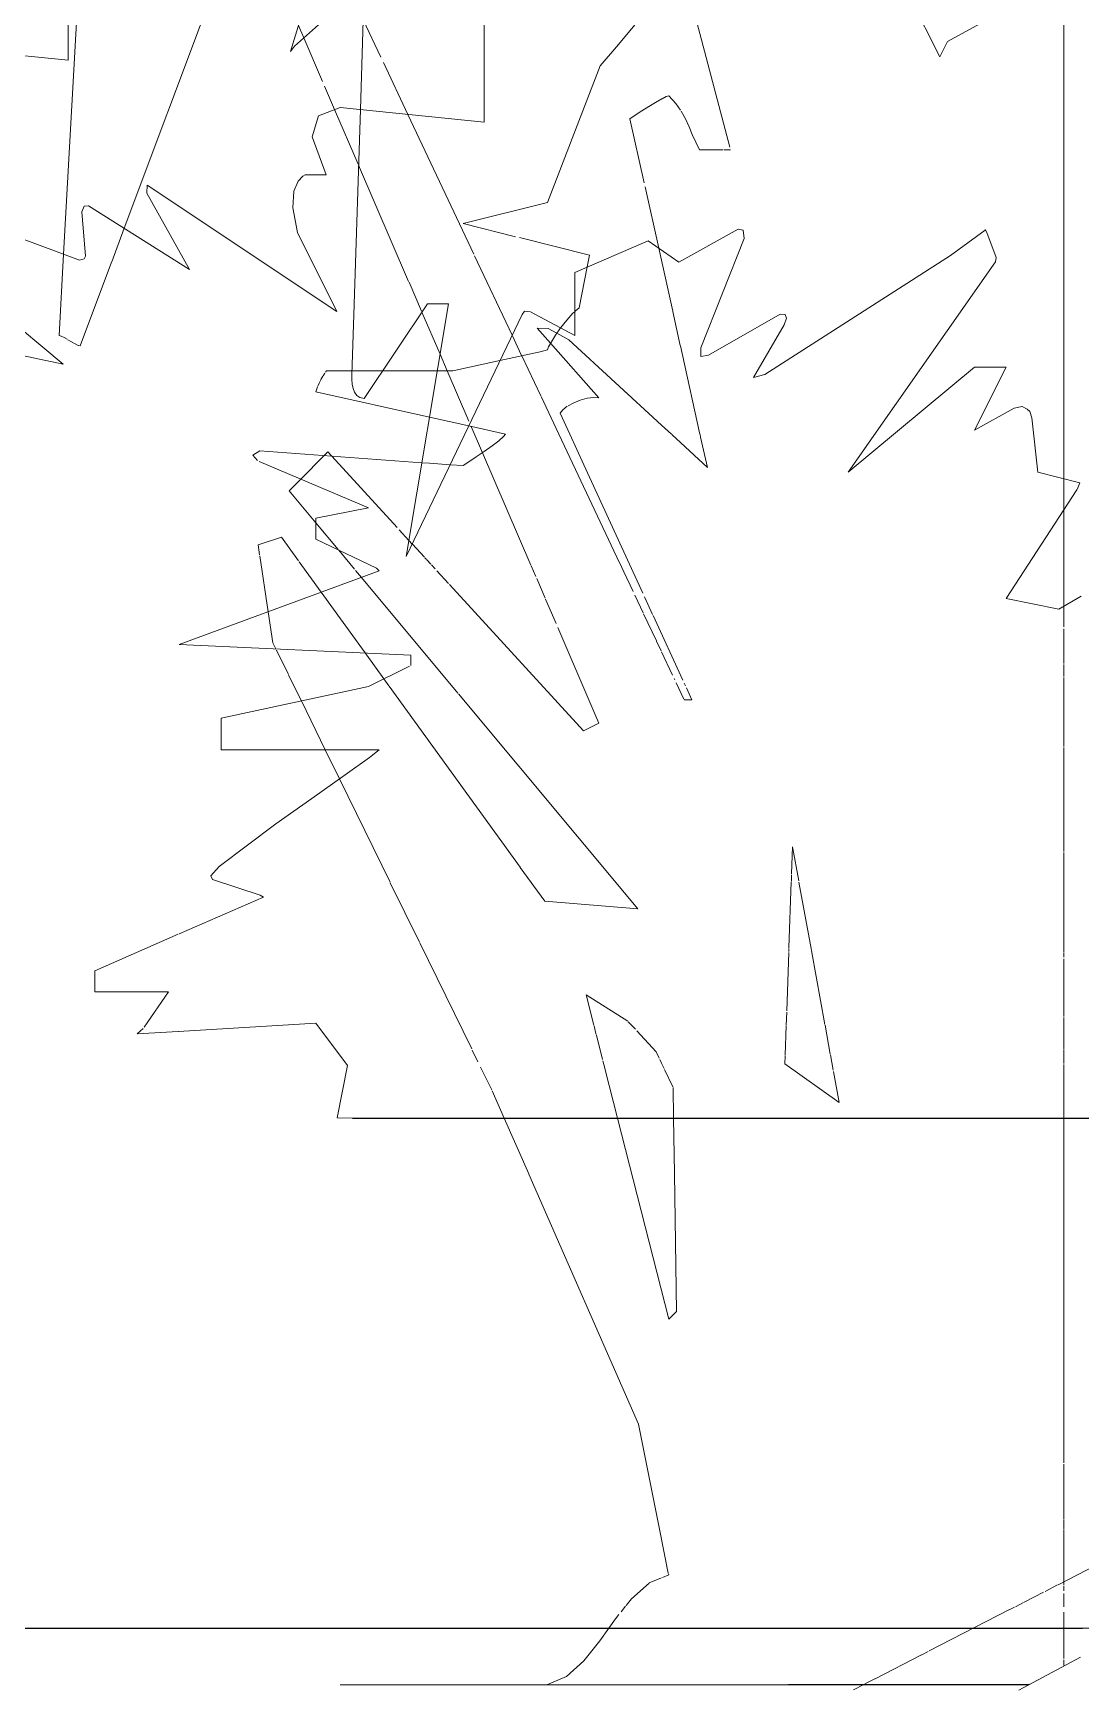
# Model space of a CAD drawing. Header units: inches. Extents: x -8991 to -6983, y -226 to 479.
# Drawn here: x -8465.69 to -8445.63, y -56.15 to -24.43 of the extents above; entities that cross this region are included whole.
import ezdxf

# ---------------------------------------------------------------- set-up
doc = ezdxf.new("R2010")
doc.units = ezdxf.units.IN
doc.header["$MEASUREMENT"] = 0
for name, color, linetype, lineweight in [('A-DETL-GENF', 92, 'Continuous', 9), ('C-TOPO', 7, 'Continuous', 9), ('S-FNDN', 32, 'Continuous', 18)]:
    doc.layers.add(name, color=color, linetype=linetype, lineweight=lineweight)

# ---------------------------------------------------------------- blocks, each defined once
blk = doc.blocks.new('fountain grass 26747 - fountain grass 26747-1770214-Section 36')
at = {"layer": 'A-DETL-GENF'}
for p, q in [((-8454.13, -24.225), (-8454.52, -24.693)), ((-8454.52, -24.693), (-8454.834, -25.054)), ((-8454.834, -25.054), (-8455.841, -27.674)), ((-8455.841, -27.674), (-8457.453, -28.077)), ((-8457.453, -28.077), (-8456.451, -28.327)), ((-8456.378, -28.345), (-8455.035, -28.681)), ((-8455.035, -28.681), (-8455.08, -28.907)), ((-8455.08, -28.907), (-8455.237, -29.689)), ((-8455.353, -29.793), (-8455.472, -29.924)), ((-8455.32, -29.763), (-8455.353, -29.793)), ((-8455.237, -29.689), (-8455.312, -29.756)), ((-8455.589, -30.074), (-8455.686, -30.212)), ((-8455.472, -29.924), (-8455.585, -30.069)), ((-8455.821, -30.439), (-8455.841, -30.494)), ((-8455.767, -30.34), (-8455.821, -30.439)), ((-8455.686, -30.212), (-8455.767, -30.34)), ((-8456.751, -30.701), (-8457.654, -30.897)), ((-8455.984, -30.535), (-8456.751, -30.701)), ((-8455.841, -30.494), (-8455.984, -30.535)), ((-8460.179, -31.065), (-8460.213, -31.131)), ((-8460.14, -30.996), (-8460.178, -31.063)), ((-8460.103, -30.938), (-8460.139, -30.994)), ((-8460.072, -30.897), (-8460.091, -30.921)), ((-8459.601, -30.897), (-8460.072, -30.897)), ((-8458.997, -30.897), (-8459.585, -30.897)), ((-8457.952, -30.897), (-8458.997, -30.897)), ((-8457.654, -30.897), (-8457.952, -30.897)), ((-8460.266, -31.26), (-8460.274, -31.3)), ((-8460.274, -31.3), (-8458.1, -31.784)), ((-8460.245, -31.202), (-8460.266, -31.26)), ((-8460.214, -31.135), (-8460.238, -31.188)), ((-8458.1, -31.784), (-8457.349, -31.951)), ((-8457.349, -31.951), (-8456.647, -32.106)), ((-8456.901, -32.332), (-8457.051, -32.439)), ((-8456.771, -32.233), (-8456.901, -32.332)), ((-8456.681, -32.155), (-8456.771, -32.233)), ((-8456.647, -32.106), (-8456.681, -32.155)), ((-8461.346, -32.428), (-8461.483, -32.509)), ((-8461.483, -32.509), (-8461.392, -32.612)), ((-8461.363, -32.631), (-8459.266, -33.517)), ((-8458.245, -32.655), (-8461.346, -32.428)), ((-8458.101, -32.665), (-8458.245, -32.655)), ((-8457.704, -32.693), (-8458.101, -32.665)), ((-8457.345, -32.639), (-8457.453, -32.711)), ((-8457.205, -32.545), (-8457.345, -32.639)), ((-8457.051, -32.439), (-8457.205, -32.545)), ((-8457.453, -32.711), (-8457.704, -32.693)), ((-8459.266, -33.517), (-8460.274, -33.718)), ((-8460.274, -33.718), (-8460.274, -34.121)), ((-8460.274, -34.121), (-8459.114, -34.674)), ((-8459.065, -34.726), (-8462.893, -36.136)), ((-8459.114, -34.674), (-8459.065, -34.726)), ((-8462.893, -36.136), (-8458.46, -36.338)), ((-8458.46, -36.338), (-8458.46, -36.539)), ((-8458.482, -36.55), (-8459.266, -36.942)), ((-8459.266, -36.942), (-8462.087, -37.547)), ((-8462.087, -37.547), (-8462.087, -38.151)), ((-8462.087, -38.151), (-8459.065, -38.151)), ((-8459.247, -38.299), (-8459.715, -38.633)), ((-8459.065, -38.151), (-8459.247, -38.299)), ((-8459.715, -38.633), (-8460.353, -39.082)), ((-8460.353, -39.082), (-8461.045, -39.573)), ((-8461.045, -39.573), (-8462.129, -40.389)), ((-8462.129, -40.389), (-8462.289, -40.569)), ((-8462.289, -40.569), (-8462.254, -40.635)), ((-8462.254, -40.635), (-8461.341, -40.936)), ((-8461.281, -40.972), (-8462.891, -41.677)), ((-8461.341, -40.936), (-8461.281, -40.972)), ((-8462.913, -41.686), (-8464.505, -42.383)), ((-8464.505, -42.383), (-8464.505, -42.786)), ((-8464.505, -42.786), (-8463.095, -42.786)), ((-8463.095, -42.786), (-8463.566, -43.467)), ((-8462.906, -43.545), (-8460.274, -43.39)), ((-8460.274, -43.39), (-8459.669, -44.196)), ((-8463.58, -43.487), (-8463.699, -43.591)), ((-8463.699, -43.591), (-8462.913, -43.545)), ((-8459.669, -44.196), (-8459.871, -45.203)), ((-8459.871, -45.203), (-8433.643, -45.206)), ((-8458.895, -45.211), (-8459.573, -45.211)), ((-8459.573, -45.211), (-8446.944, -45.211)), ((-8458.545, -45.211), (-8458.895, -45.211)), ((-8455.619, -45.211), (-8458.545, -45.211)), ((-8452.073, -45.211), (-8455.619, -45.211)), ((-8451.029, -45.211), (-8452.073, -45.211)), ((-8450.274, -45.211), (-8451.029, -45.211)), ((-8445.009, -45.211), (-8450.261, -45.211)), ((-8446.944, -45.211), (-8438.309, -45.211))]:
    blk.add_line(p, q, dxfattribs=at)
blk = doc.blocks.new('fountain grass 26747 - fountain grass 26747-V10-Section 36')
at = {"layer": 'A-DETL-GENF'}
for p, q in [((-8460.76, -24.778), (-8457.537, -14.301)), ((-8459.35, -15.913), (-8463.945, -28.166)), ((-8465.107, -28.66), (-8464.589, -19.338)), ((-8459.455, -23.58), (-8460.687, -24.681)), ((-8459.424, -25.893), (-8459.35, -23.569)), ((-8460.687, -24.681), (-8460.76, -24.778)), ((-8459.543, -29.62), (-8459.424, -25.893)), ((-8463.945, -28.166), (-8464.185, -28.807)), ((-8452.19, -28.183), (-8453.328, -28.818)), ((-8452.096, -28.204), (-8452.19, -28.183)), ((-8452.078, -28.359), (-8452.096, -28.204)), ((-8447.462, -28.204), (-8448.123, -28.684)), ((-8447.459, -28.19), (-8447.462, -28.204)), ((-8447.427, -28.244), (-8447.459, -28.19)), ((-8453.91, -28.405), (-8455.32, -29.01)), ((-8453.328, -28.818), (-8453.91, -28.405)), ((-8452.904, -30.458), (-8452.078, -28.359)), ((-8447.252, -28.726), (-8447.427, -28.244)), ((-8465.193, -30.219), (-8465.107, -28.66)), ((-8464.188, -28.814), (-8464.79, -30.42)), ((-8448.123, -28.684), (-8451.678, -30.963)), ((-8450.081, -32.838), (-8447.26, -28.808)), ((-8447.26, -28.808), (-8447.252, -28.726)), ((-8455.32, -29.01), (-8455.32, -30.219)), ((-8459.586, -30.975), (-8459.543, -29.625)), ((-8458.141, -29.614), (-8459.35, -31.428)), ((-8458.544, -34.45), (-8457.738, -29.614)), ((-8456.328, -29.816), (-8458.544, -34.45)), ((-8457.738, -29.614), (-8458.141, -29.614)), ((-8456.282, -29.753), (-8456.328, -29.816)), ((-8456.163, -29.764), (-8456.282, -29.753)), ((-8455.32, -30.219), (-8456.163, -29.764)), ((-8451.385, -29.81), (-8452.758, -30.598)), ((-8451.29, -29.816), (-8451.385, -29.81)), ((-8451.265, -29.885), (-8451.29, -29.816)), ((-8451.895, -31.025), (-8451.308, -30.018)), ((-8451.308, -30.018), (-8451.265, -29.885)), ((-8465.152, -30.23), (-8465.193, -30.219)), ((-8465.094, -30.259), (-8465.152, -30.23)), ((-8465.04, -30.289), (-8465.094, -30.259)), ((-8464.953, -30.341), (-8465.023, -30.3)), ((-8464.886, -30.38), (-8464.953, -30.341)), ((-8464.829, -30.409), (-8464.886, -30.38)), ((-8464.79, -30.42), (-8464.829, -30.409)), ((-8452.902, -30.622), (-8452.904, -30.458)), ((-8452.758, -30.598), (-8452.902, -30.622)), ((-8459.585, -31.062), (-8459.586, -30.975)), ((-8459.578, -31.149), (-8459.585, -31.062)), ((-8451.678, -30.963), (-8451.895, -31.025)), ((-8447.663, -30.823), (-8450.081, -32.838)), ((-8447.663, -32.032), (-8447.059, -30.823)), ((-8447.059, -30.823), (-8447.663, -30.823)), ((-8459.563, -31.232), (-8459.578, -31.149)), ((-8459.537, -31.306), (-8459.563, -31.232)), ((-8459.494, -31.366), (-8459.537, -31.306)), ((-8459.433, -31.408), (-8459.494, -31.366)), ((-8459.35, -31.428), (-8459.433, -31.408)), ((-8446.903, -31.608), (-8447.663, -32.032)), ((-8446.751, -31.579), (-8446.903, -31.608)), ((-8446.656, -31.629), (-8446.751, -31.579)), ((-8446.603, -31.673), (-8446.656, -31.629)), ((-8446.564, -31.796), (-8446.603, -31.673)), ((-8446.454, -32.838), (-8446.564, -31.796)), ((-8445.648, -33.039), (-8446.454, -32.838)), ((-8447.059, -35.256), (-8445.702, -33.172)), ((-8445.701, -33.17), (-8445.648, -33.039)), ((-8445.623, -35.208), (-8446.051, -35.457)), ((-8446.051, -35.457), (-8447.059, -35.256))]:
    blk.add_line(p, q, dxfattribs=at)
blk = doc.blocks.new('fountain grass 26747 - fountain grass 26747-V11-Section 36')
at = {"layer": 'A-DETL-GENF'}
for p, q in [((-8457.056, -22.305), (-8457.056, -26.133)), ((-8460.224, -26.013), (-8460.344, -26.417)), ((-8459.81, -25.853), (-8460.224, -26.013)), ((-8457.056, -26.133), (-8459.81, -25.853)), ((-8460.344, -26.417), (-8460.079, -27.141)), ((-8460.613, -27.262), (-8460.696, -27.456)), ((-8460.524, -27.167), (-8460.613, -27.262)), ((-8460.482, -27.141), (-8460.524, -27.167)), ((-8460.079, -27.141), (-8460.482, -27.141)), ((-8463.504, -27.342), (-8463.515, -27.495)), ((-8463.515, -27.495), (-8462.698, -28.954)), ((-8459.877, -29.76), (-8463.504, -27.342)), ((-8460.696, -27.456), (-8460.718, -27.775)), ((-8464.713, -27.745), (-8464.756, -27.853)), ((-8464.756, -27.853), (-8464.684, -28.697)), ((-8464.628, -27.735), (-8464.713, -27.745)), ((-8462.698, -28.954), (-8464.628, -27.735)), ((-8460.718, -27.775), (-8460.625, -28.247)), ((-8464.799, -28.774), (-8466.614, -28.104)), ((-8460.625, -28.247), (-8459.877, -29.76)), ((-8464.713, -28.753), (-8464.799, -28.774)), ((-8464.684, -28.697), (-8464.713, -28.753)), ((-8465.116, -30.768), (-8469.706, -29.798)), ((-8466.325, -29.76), (-8465.116, -30.768))]:
    blk.add_line(p, q, dxfattribs=at)
blk = doc.blocks.new('fountain grass 26747 - fountain grass 26747-V13-Section 36')
at = {"layer": 'A-DETL-GENF'}
for p, q in [((-8465.021, -21.119), (-8465.021, -24.947)), ((-8465.021, -24.947), (-8467.775, -24.667)), ((-8475.526, -54.97), (-8444.585, -54.973)), ((-8470.632, -54.977), (-8461.269, -54.977)), ((-8461.481, -54.977), (-8468.697, -54.977)), ((-8458.426, -54.977), (-8461.481, -54.977)), ((-8461.269, -54.977), (-8456.174, -54.977)), ((-8456.174, -54.977), (-8454.629, -54.977)), ((-8454.629, -54.977), (-8450.166, -54.977)), ((-8450.166, -54.977), (-8447.337, -54.977)), ((-8447.337, -54.977), (-8445.596, -54.977))]:
    blk.add_line(p, q, dxfattribs=at)
blk = doc.blocks.new('lupin 26755 - lupin 26755-V14-Section 36')
at = {"layer": 'A-DETL-GENF'}
for p, q in [((-8453.264, -23.144), (-8452.349, -26.611)), ((-8448.33, -24.886), (-8449.155, -23.245)), ((-8446.802, -23.834), (-8448.182, -24.589)), ((-8460.609, -24.286), (-8460.508, -24.521)), ((-8459.032, -24.889), (-8459.369, -24.175)), ((-8445.957, -26.514), (-8445.957, -24.133)), ((-8445.957, -24.133), (-8445.957, -29.787)), ((-8445.957, -25.627), (-8445.957, -24.133)), ((-8445.957, -24.133), (-8445.957, -27.852)), ((-8445.957, -25.38), (-8445.957, -24.133)), ((-8445.957, -24.738), (-8445.957, -24.133)), ((-8445.957, -24.133), (-8445.957, -25.478)), ((-8445.957, -30.501), (-8445.957, -24.133)), ((-8445.957, -24.886), (-8445.957, -24.133)), ((-8445.957, -24.133), (-8445.957, -24.589)), ((-8445.957, -24.133), (-8445.957, -32.962)), ((-8445.957, -32.962), (-8445.957, -24.133)), ((-8445.957, -24.133), (-8445.957, -26.666)), ((-8445.957, -24.293), (-8445.957, -24.738)), ((-8460.508, -24.521), (-8460.148, -25.355)), ((-8448.182, -24.589), (-8448.33, -24.886)), ((-8445.957, -24.589), (-8445.957, -24.886)), ((-8458.515, -25.985), (-8458.983, -24.992)), ((-8445.957, -25.183), (-8445.957, -25.181)), ((-8445.957, -25.181), (-8445.957, -25.212)), ((-8445.957, -30.501), (-8445.957, -25.183)), ((-8445.957, -25.215), (-8445.957, -25.275)), ((-8445.957, -25.275), (-8445.957, -25.354)), ((-8445.957, -25.354), (-8445.957, -25.444)), ((-8445.957, -26.731), (-8445.957, -25.38)), ((-8460.109, -25.447), (-8459.916, -25.894)), ((-8453.654, -25.69), (-8453.771, -25.756)), ((-8453.567, -25.644), (-8453.646, -25.686)), ((-8453.52, -25.627), (-8453.567, -25.644)), ((-8453.383, -25.776), (-8453.52, -25.627)), ((-8445.957, -25.444), (-8445.957, -25.538)), ((-8445.957, -25.478), (-8445.957, -30.501)), ((-8445.957, -25.538), (-8445.957, -25.627)), ((-8445.957, -25.627), (-8445.957, -25.644)), ((-8445.957, -25.776), (-8445.957, -25.627)), ((-8445.957, -25.662), (-8445.957, -25.69)), ((-8445.957, -25.69), (-8445.957, -25.756)), ((-8459.916, -25.894), (-8459.467, -26.937)), ((-8457.251, -28.662), (-8458.515, -25.985)), ((-8454.161, -26.001), (-8454.262, -26.072)), ((-8454.037, -25.919), (-8454.161, -26.001)), ((-8453.903, -25.835), (-8454.037, -25.919)), ((-8453.771, -25.756), (-8453.903, -25.835)), ((-8453.293, -25.904), (-8453.383, -25.776)), ((-8453.196, -26.073), (-8453.278, -25.925)), ((-8445.957, -25.756), (-8445.957, -25.835)), ((-8445.957, -25.925), (-8445.957, -25.776)), ((-8445.957, -25.835), (-8445.957, -25.919)), ((-8445.957, -25.919), (-8445.957, -26.001)), ((-8445.957, -26.073), (-8445.957, -25.925)), ((-8445.957, -26.006), (-8445.957, -26.072)), ((-8454.262, -26.072), (-8453.99, -27.297)), ((-8453.129, -26.221), (-8453.196, -26.073)), ((-8453.068, -26.369), (-8453.129, -26.221)), ((-8445.957, -26.072), (-8445.957, -32.746)), ((-8445.957, -26.221), (-8445.957, -26.073)), ((-8445.957, -26.369), (-8445.957, -26.221)), ((-8453.003, -26.517), (-8453.068, -26.369)), ((-8452.927, -26.666), (-8453.003, -26.517)), ((-8445.957, -26.517), (-8445.957, -26.369)), ((-8445.957, -30.501), (-8445.957, -26.514)), ((-8445.957, -26.666), (-8445.957, -26.517)), ((-8459.458, -26.957), (-8458.499, -29.184)), ((-8452.479, -26.666), (-8452.927, -26.666)), ((-8452.334, -26.666), (-8452.46, -26.666)), ((-8445.957, -28), (-8445.957, -26.731)), ((-8453.973, -27.373), (-8453.712, -28.545)), ((-8445.957, -27.852), (-8445.957, -28)), ((-8453.712, -28.545), (-8453.443, -29.756)), ((-8456.518, -30.215), (-8457.237, -28.693)), ((-8458.492, -29.2), (-8458.252, -29.756)), ((-8458.246, -29.771), (-8457.898, -30.577)), ((-8453.443, -29.758), (-8453.298, -30.411)), ((-8445.957, -29.787), (-8445.957, -30.501)), ((-8456.041, -30.076), (-8455.783, -30.368)), ((-8455.827, -30.087), (-8456.041, -30.076)), ((-8455.661, -30.176), (-8455.827, -30.087)), ((-8445.957, -30.076), (-8445.957, -31.411)), ((-8445.957, -30.087), (-8445.957, -30.076)), ((-8445.957, -30.299), (-8445.957, -30.087)), ((-8456.337, -30.599), (-8456.518, -30.215)), ((-8455.783, -30.368), (-8454.855, -31.411)), ((-8455.434, -30.299), (-8455.661, -30.176)), ((-8453.66, -31.933), (-8455.434, -30.299)), ((-8453.296, -30.419), (-8453.264, -30.561)), ((-8445.957, -32.746), (-8445.957, -30.299)), ((-8457.898, -30.577), (-8457.76, -30.897)), ((-8455.971, -31.374), (-8456.332, -30.61)), ((-8453.264, -30.563), (-8452.921, -32.109)), ((-8445.957, -30.622), (-8445.957, -30.51)), ((-8445.957, -30.51), (-8445.957, -30.622)), ((-8445.957, -30.622), (-8445.957, -30.51)), ((-8445.957, -30.51), (-8445.957, -30.622)), ((-8445.957, -30.622), (-8445.957, -30.51)), ((-8445.957, -32.962), (-8445.957, -30.624)), ((-8445.957, -30.624), (-8445.957, -32.962)), ((-8445.957, -32.962), (-8445.957, -30.624)), ((-8445.957, -30.624), (-8445.957, -31.098)), ((-8445.957, -32.962), (-8445.957, -30.624)), ((-8457.76, -30.897), (-8457.346, -31.86)), ((-8455.624, -32.11), (-8455.965, -31.387)), ((-8454.956, -31.404), (-8455.08, -31.422)), ((-8454.855, -31.411), (-8454.956, -31.404)), ((-8445.957, -31.098), (-8445.957, -32.962)), ((-8445.957, -31.404), (-8445.957, -31.422)), ((-8445.957, -31.411), (-8445.957, -31.404)), ((-8455.55, -31.642), (-8455.597, -31.708)), ((-8455.597, -31.708), (-8455.412, -32.11)), ((-8455.463, -31.575), (-8455.55, -31.642)), ((-8455.346, -31.513), (-8455.444, -31.565)), ((-8455.214, -31.46), (-8455.346, -31.513)), ((-8455.08, -31.422), (-8455.214, -31.46)), ((-8445.957, -31.422), (-8445.957, -31.46)), ((-8445.957, -31.46), (-8445.957, -31.513)), ((-8445.957, -31.513), (-8445.957, -31.575)), ((-8445.957, -31.575), (-8445.957, -31.642)), ((-8445.957, -31.642), (-8445.957, -31.708)), ((-8445.957, -31.708), (-8445.957, -32.962)), ((-8457.302, -31.961), (-8457.086, -32.463)), ((-8453.469, -32.11), (-8453.657, -31.936)), ((-8454.462, -34.572), (-8455.624, -32.11)), ((-8455.412, -32.11), (-8455.142, -32.697)), ((-8452.779, -32.746), (-8453.462, -32.116)), ((-8452.919, -32.118), (-8452.909, -32.163)), ((-8452.908, -32.163), (-8452.779, -32.746)), ((-8460.114, -32.518), (-8460.565, -32.968)), ((-8460.046, -32.449), (-8460.114, -32.518)), ((-8459.973, -32.528), (-8460.046, -32.449)), ((-8458.721, -33.894), (-8459.973, -32.528)), ((-8457.086, -32.463), (-8456.157, -34.617)), ((-8445.957, -32.449), (-8445.957, -32.962)), ((-8445.957, -32.962), (-8445.957, -32.449)), ((-8460.565, -32.968), (-8460.787, -33.191)), ((-8455.142, -32.698), (-8454.015, -35.15)), ((-8445.957, -33.058), (-8445.957, -32.962)), ((-8445.957, -32.962), (-8445.957, -33.058)), ((-8445.957, -33.058), (-8445.957, -32.962)), ((-8445.957, -32.962), (-8445.957, -33.058)), ((-8445.957, -33.058), (-8445.957, -32.962)), ((-8445.957, -32.962), (-8445.957, -33.058)), ((-8445.957, -33.058), (-8445.957, -32.962)), ((-8445.957, -32.962), (-8445.957, -33.058)), ((-8445.957, -33.058), (-8445.957, -32.962)), ((-8445.957, -32.962), (-8445.957, -33.058)), ((-8460.787, -33.191), (-8460.274, -33.806)), ((-8445.957, -33.564), (-8445.957, -33.059)), ((-8445.957, -33.059), (-8445.957, -33.564)), ((-8445.957, -33.564), (-8445.957, -33.059)), ((-8445.957, -33.059), (-8445.957, -33.564)), ((-8445.957, -33.564), (-8445.957, -33.059)), ((-8445.957, -33.059), (-8445.957, -33.564)), ((-8445.957, -33.564), (-8445.957, -33.059)), ((-8445.957, -33.059), (-8445.957, -33.564)), ((-8445.957, -33.564), (-8445.957, -33.059)), ((-8445.957, -33.059), (-8445.957, -33.191)), ((-8445.957, -33.191), (-8445.957, -33.564)), ((-8445.957, -35.403), (-8445.957, -33.564)), ((-8445.957, -33.564), (-8445.957, -35.403)), ((-8445.957, -35.403), (-8445.957, -33.564)), ((-8445.957, -35.403), (-8445.957, -33.564)), ((-8445.957, -33.564), (-8445.957, -35.403)), ((-8445.957, -35.403), (-8445.957, -33.564)), ((-8445.957, -33.564), (-8445.957, -35.403)), ((-8445.957, -35.403), (-8445.957, -33.564)), ((-8445.957, -33.564), (-8445.957, -35.403)), ((-8445.957, -33.565), (-8445.957, -35.403)), ((-8460.274, -33.806), (-8459.848, -34.318)), ((-8458.493, -34.143), (-8458.68, -33.939)), ((-8460.935, -34.08), (-8461.38, -34.229)), ((-8461.38, -34.229), (-8461.352, -34.421)), ((-8460.608, -34.533), (-8460.935, -34.08)), ((-8458.43, -34.212), (-8458.493, -34.143)), ((-8458.198, -34.464), (-8458.425, -34.217)), ((-8445.957, -34.08), (-8445.957, -34.229)), ((-8445.957, -35.403), (-8445.957, -34.08)), ((-8445.957, -34.229), (-8445.957, -35.403)), ((-8461.349, -34.44), (-8461.189, -35.508)), ((-8460.173, -35.134), (-8460.593, -34.554)), ((-8459.839, -34.329), (-8459.533, -34.696)), ((-8458.157, -34.51), (-8458.189, -34.475)), ((-8458.075, -34.599), (-8458.151, -34.516)), ((-8454.382, -34.742), (-8454.458, -34.579)), ((-8459.515, -34.717), (-8459.404, -34.851)), ((-8459.404, -34.851), (-8457.555, -37.069)), ((-8457.992, -34.69), (-8458.063, -34.612)), ((-8457.737, -34.967), (-8457.961, -34.723)), ((-8456.153, -34.628), (-8456.064, -34.833)), ((-8456.048, -34.872), (-8455.886, -35.247)), ((-8454.203, -35.121), (-8454.379, -34.747)), ((-8459.331, -36.298), (-8460.173, -35.134)), ((-8455.152, -37.788), (-8457.718, -34.989)), ((-8454.009, -35.531), (-8454.17, -35.189)), ((-8461.189, -35.508), (-8461.101, -36.102)), ((-8455.877, -35.267), (-8455.675, -35.737)), ((-8453.982, -35.221), (-8453.827, -35.559)), ((-8445.957, -35.521), (-8445.957, -35.403)), ((-8445.957, -35.403), (-8445.957, -35.521)), ((-8445.957, -35.521), (-8445.957, -35.403)), ((-8445.957, -35.403), (-8445.957, -35.521)), ((-8445.957, -35.521), (-8445.957, -35.403)), ((-8445.957, -35.403), (-8445.957, -35.521)), ((-8445.957, -35.521), (-8445.957, -35.403)), ((-8445.957, -35.403), (-8445.957, -35.521)), ((-8445.957, -35.521), (-8445.957, -35.403)), ((-8445.957, -35.403), (-8445.957, -35.521)), ((-8445.957, -35.799), (-8445.957, -35.524)), ((-8445.957, -35.524), (-8445.957, -35.799)), ((-8445.957, -35.799), (-8445.957, -35.524)), ((-8445.957, -35.524), (-8445.957, -35.799)), ((-8445.957, -35.799), (-8445.957, -35.524)), ((-8445.957, -35.524), (-8445.957, -35.799)), ((-8445.957, -35.799), (-8445.957, -35.524)), ((-8445.957, -35.524), (-8445.957, -35.799)), ((-8445.957, -35.799), (-8445.957, -35.524)), ((-8445.957, -35.524), (-8445.957, -35.799)), ((-8455.644, -35.808), (-8454.855, -37.64)), ((-8453.756, -36.066), (-8454, -35.551)), ((-8453.818, -35.578), (-8453.248, -36.819)), ((-8445.957, -36.443), (-8445.957, -35.836)), ((-8445.957, -35.836), (-8445.957, -36.443)), ((-8445.957, -36.443), (-8445.957, -35.836)), ((-8445.957, -35.836), (-8445.957, -36.443)), ((-8445.957, -36.443), (-8445.957, -35.836)), ((-8445.957, -35.836), (-8445.957, -36.443)), ((-8445.957, -36.443), (-8445.957, -35.836)), ((-8445.957, -35.836), (-8445.957, -36.443)), ((-8445.957, -36.443), (-8445.957, -35.836)), ((-8445.957, -35.836), (-8445.957, -36.102)), ((-8461.101, -36.102), (-8461.043, -36.22)), ((-8453.667, -36.255), (-8453.754, -36.072)), ((-8445.957, -36.102), (-8445.957, -36.443)), ((-8461.032, -36.242), (-8460.801, -36.713)), ((-8458.972, -36.795), (-8459.331, -36.298)), ((-8453.446, -36.724), (-8453.657, -36.277)), ((-8445.957, -36.503), (-8445.957, -36.452)), ((-8445.957, -36.452), (-8445.957, -36.503)), ((-8445.957, -36.503), (-8445.957, -36.452)), ((-8445.957, -36.452), (-8445.957, -36.503)), ((-8445.957, -36.503), (-8445.957, -36.452)), ((-8445.957, -36.452), (-8445.957, -36.503)), ((-8445.957, -36.503), (-8445.957, -36.452)), ((-8445.957, -36.452), (-8445.957, -36.503)), ((-8445.957, -36.503), (-8445.957, -36.452)), ((-8445.957, -36.452), (-8445.957, -36.503)), ((-8460.798, -36.721), (-8460.554, -37.218)), ((-8458.876, -36.927), (-8458.972, -36.795)), ((-8453.404, -36.813), (-8453.415, -36.79)), ((-8445.957, -36.749), (-8445.957, -36.518)), ((-8445.957, -36.518), (-8445.957, -36.749)), ((-8445.957, -36.749), (-8445.957, -36.518)), ((-8445.957, -36.518), (-8445.957, -36.749)), ((-8445.957, -36.749), (-8445.957, -36.518)), ((-8445.957, -36.518), (-8445.957, -36.749)), ((-8445.957, -36.749), (-8445.957, -36.518)), ((-8445.957, -36.518), (-8445.957, -36.749)), ((-8445.957, -36.749), (-8445.957, -36.518)), ((-8445.957, -36.518), (-8445.957, -36.749)), ((-8445.957, -38.092), (-8445.957, -36.767)), ((-8445.957, -36.767), (-8445.957, -38.092)), ((-8445.957, -38.092), (-8445.957, -36.767)), ((-8445.957, -36.767), (-8445.957, -37.195)), ((-8445.957, -37.195), (-8445.957, -36.767)), ((-8445.957, -36.767), (-8445.957, -37.64)), ((-8445.957, -37.788), (-8445.957, -36.767)), ((-8445.957, -36.767), (-8445.957, -38.092)), ((-8445.957, -38.092), (-8445.957, -36.767)), ((-8445.957, -36.767), (-8445.957, -38.092)), ((-8456.366, -40.397), (-8458.873, -36.931)), ((-8457.544, -37.082), (-8454.114, -41.199)), ((-8453.229, -37.184), (-8453.377, -36.87)), ((-8453.221, -36.879), (-8453.199, -36.925)), ((-8453.181, -36.966), (-8453.076, -37.195)), ((-8460.554, -37.218), (-8460.097, -38.151)), ((-8453.076, -37.195), (-8453.224, -37.195)), ((-8454.855, -37.64), (-8455.152, -37.788)), ((-8445.957, -37.64), (-8445.957, -37.788)), ((-8460.097, -38.151), (-8459.824, -38.71)), ((-8445.957, -38.641), (-8445.957, -38.107)), ((-8445.957, -38.107), (-8445.957, -38.641)), ((-8445.957, -38.641), (-8445.957, -38.107)), ((-8445.957, -38.107), (-8445.957, -39.173)), ((-8445.957, -39.173), (-8445.957, -38.107)), ((-8445.957, -38.107), (-8445.957, -39.173)), ((-8445.957, -39.173), (-8445.957, -38.645)), ((-8445.957, -38.645), (-8445.957, -39.173)), ((-8445.957, -39.173), (-8445.957, -38.645)), ((-8459.824, -38.71), (-8458.855, -40.689)), ((-8445.957, -40.012), (-8445.957, -39.183)), ((-8445.957, -39.183), (-8445.957, -40.012)), ((-8445.957, -40.098), (-8445.957, -39.183)), ((-8445.957, -39.183), (-8445.957, -40.098)), ((-8445.957, -40.098), (-8445.957, -39.183)), ((-8445.957, -39.183), (-8445.957, -40.098)), ((-8451.166, -40.525), (-8451.148, -40.012)), ((-8451.03, -40.66), (-8451.148, -40.012)), ((-8445.957, -40.098), (-8445.957, -40.012)), ((-8445.957, -40.098), (-8445.957, -40.012)), ((-8445.957, -40.193), (-8445.957, -40.119)), ((-8445.957, -40.119), (-8445.957, -40.193)), ((-8445.957, -40.193), (-8445.957, -40.119)), ((-8445.957, -40.119), (-8445.957, -40.193)), ((-8445.957, -40.193), (-8445.957, -40.119)), ((-8445.957, -40.193), (-8445.957, -40.119)), ((-8445.957, -41.945), (-8445.957, -40.201)), ((-8445.957, -40.201), (-8445.957, -41.199)), ((-8445.957, -41.05), (-8445.957, -40.201)), ((-8445.957, -40.201), (-8445.957, -41.945)), ((-8445.957, -41.945), (-8445.957, -40.201)), ((-8445.957, -41.945), (-8445.957, -40.201)), ((-8455.893, -41.05), (-8456.361, -40.404)), ((-8451.171, -40.67), (-8451.167, -40.547)), ((-8458.85, -40.699), (-8458.294, -41.834)), ((-8451.217, -41.946), (-8451.172, -40.682)), ((-8450.795, -41.955), (-8451.025, -40.69)), ((-8454.114, -41.199), (-8455.893, -41.05)), ((-8445.957, -41.199), (-8445.957, -41.07)), ((-8458.285, -41.852), (-8457.292, -43.881)), ((-8451.26, -43.151), (-8451.22, -42.034)), ((-8451.219, -42.017), (-8451.218, -41.988)), ((-8451.218, -41.986), (-8451.217, -41.96)), ((-8450.788, -41.989), (-8450.793, -41.961)), ((-8450.781, -42.028), (-8450.787, -41.997)), ((-8450.53, -43.412), (-8450.78, -42.034)), ((-8445.957, -42.027), (-8445.957, -41.95)), ((-8445.957, -41.95), (-8445.957, -42.027)), ((-8445.957, -42.027), (-8445.957, -41.95)), ((-8445.957, -42.027), (-8445.957, -41.95)), ((-8445.957, -42.09), (-8445.957, -42.04)), ((-8445.957, -42.04), (-8445.957, -42.09)), ((-8445.957, -42.09), (-8445.957, -42.04)), ((-8445.957, -42.09), (-8445.957, -42.04)), ((-8445.957, -42.125), (-8445.957, -42.09)), ((-8445.957, -42.09), (-8445.957, -42.125)), ((-8445.957, -42.125), (-8445.957, -42.09)), ((-8445.957, -42.09), (-8445.957, -42.125)), ((-8445.957, -42.125), (-8445.957, -42.09)), ((-8445.957, -42.125), (-8445.957, -42.09)), ((-8445.957, -42.237), (-8445.957, -42.153)), ((-8445.957, -42.153), (-8445.957, -42.237)), ((-8445.957, -43.259), (-8445.957, -42.153)), ((-8445.957, -42.153), (-8445.957, -43.259)), ((-8445.957, -43.259), (-8445.957, -42.153)), ((-8445.957, -43.259), (-8445.957, -42.153)), ((-8454.3, -43.351), (-8455.101, -42.844)), ((-8454.954, -43.424), (-8455.101, -42.844)), ((-8445.957, -43.259), (-8445.957, -42.844)), ((-8445.957, -43.259), (-8445.957, -42.844)), ((-8454.92, -43.559), (-8454.95, -43.439)), ((-8454.293, -43.359), (-8454.158, -43.505)), ((-8451.29, -44), (-8451.27, -43.437)), ((-8451.27, -43.427), (-8451.261, -43.174)), ((-8450.426, -43.98), (-8450.527, -43.424)), ((-8445.957, -43.876), (-8445.957, -43.278)), ((-8445.957, -43.278), (-8445.957, -43.876)), ((-8445.957, -43.409), (-8445.957, -43.278)), ((-8445.957, -43.278), (-8445.957, -43.876)), ((-8445.957, -43.876), (-8445.957, -43.278)), ((-8445.957, -43.876), (-8445.957, -43.278)), ((-8445.957, -43.344), (-8445.957, -43.278)), ((-8445.957, -43.876), (-8445.957, -43.278)), ((-8445.957, -43.367), (-8445.957, -43.876)), ((-8445.957, -43.876), (-8445.957, -43.423)), ((-8454.908, -43.604), (-8454.919, -43.561)), ((-8454.786, -44.082), (-8454.905, -43.617)), ((-8454.132, -43.533), (-8453.761, -43.934)), ((-8457.28, -43.905), (-8457.173, -44.125)), ((-8453.761, -43.934), (-8453.702, -44.057)), ((-8453.689, -44.086), (-8453.658, -44.152)), ((-8451.296, -44.165), (-8451.291, -44.012)), ((-8450.37, -44.29), (-8450.424, -43.993)), ((-8445.957, -44.162), (-8445.957, -43.894)), ((-8445.957, -43.894), (-8445.957, -44.162)), ((-8445.957, -44.013), (-8445.957, -43.894)), ((-8445.957, -43.894), (-8445.957, -44.162)), ((-8445.957, -44.162), (-8445.957, -43.894)), ((-8445.957, -44.162), (-8445.957, -43.894)), ((-8445.957, -43.894), (-8445.957, -43.934)), ((-8445.957, -44.162), (-8445.957, -43.894)), ((-8445.957, -43.943), (-8445.957, -44.162)), ((-8445.957, -44.162), (-8445.957, -44.033)), ((-8457.122, -44.228), (-8456.908, -44.665)), ((-8454.745, -44.246), (-8454.78, -44.106)), ((-8454.501, -45.204), (-8454.742, -44.258)), ((-8453.657, -44.153), (-8453.608, -44.257)), ((-8453.6, -44.272), (-8453.443, -44.605)), ((-8450.258, -44.906), (-8451.296, -44.165)), ((-8450.258, -44.906), (-8450.366, -44.313)), ((-8445.957, -45.205), (-8445.957, -44.181)), ((-8445.957, -44.181), (-8445.957, -45.205)), ((-8445.957, -45.205), (-8445.957, -44.181)), ((-8445.957, -44.181), (-8445.957, -44.665)), ((-8445.957, -44.906), (-8445.957, -44.181)), ((-8445.957, -44.906), (-8445.957, -44.181)), ((-8445.957, -44.181), (-8445.957, -44.619)), ((-8445.957, -45.205), (-8445.957, -44.181)), ((-8456.902, -44.68), (-8456.672, -45.204)), ((-8453.437, -44.619), (-8453.428, -45.204)), ((-8445.957, -44.619), (-8445.957, -45.205)), ((-8445.957, -44.665), (-8445.957, -45.205)), ((-8456.672, -45.204), (-8456.201, -46.275)), ((-8453.52, -49.058), (-8454.501, -45.204)), ((-8453.428, -45.204), (-8453.412, -46.262)), ((-8445.957, -46.566), (-8445.957, -45.205)), ((-8445.957, -45.205), (-8445.957, -49.207)), ((-8445.957, -49.207), (-8445.957, -45.205)), ((-8445.957, -49.058), (-8445.957, -45.205)), ((-8445.957, -45.205), (-8445.957, -48.91)), ((-8445.957, -45.205), (-8445.957, -51.069)), ((-8456.201, -46.276), (-8454.097, -51.069)), ((-8453.412, -46.264), (-8453.372, -48.91)), ((-8445.957, -46.899), (-8445.957, -46.566)), ((-8445.957, -46.982), (-8445.957, -46.899)), ((-8445.957, -49.058), (-8445.957, -46.982)), ((-8453.372, -48.91), (-8453.52, -49.058)), ((-8445.957, -48.91), (-8445.957, -49.058)), ((-8445.957, -49.503), (-8445.957, -49.058)), ((-8445.957, -50.393), (-8445.957, -49.503)), ((-8445.957, -50.857), (-8445.957, -50.369)), ((-8445.957, -50.369), (-8445.957, -50.393)), ((-8454.097, -51.069), (-8453.657, -53.269)), ((-8445.957, -50.944), (-8445.957, -50.857)), ((-8445.957, -51.805), (-8445.957, -50.964)), ((-8445.957, -51.069), (-8445.957, -51.805)), ((-8445.957, -52.882), (-8445.957, -51.832)), ((-8445.957, -51.832), (-8445.957, -52.882)), ((-8445.957, -53.074), (-8445.957, -52.894)), ((-8445.957, -52.894), (-8445.957, -53.074)), ((-8453.657, -53.269), (-8453.651, -53.299)), ((-8445.957, -53.265), (-8445.957, -53.089)), ((-8445.957, -53.089), (-8445.957, -53.265)), ((-8445.957, -54.144), (-8445.957, -53.271)), ((-8445.957, -53.271), (-8445.957, -53.952)), ((-8453.649, -53.308), (-8453.599, -53.559)), ((-8453.598, -53.564), (-8453.527, -53.922)), ((-8453.525, -53.93), (-8453.52, -53.952)), ((-8453.896, -54.108), (-8454.229, -54.408)), ((-8453.657, -54.009), (-8453.894, -54.107)), ((-8453.52, -53.952), (-8453.639, -54.001)), ((-8445.957, -53.968), (-8445.957, -54.108)), ((-8445.957, -54.108), (-8445.957, -54.144)), ((-8445.957, -54.26), (-8445.957, -54.163)), ((-8445.957, -54.163), (-8445.957, -54.26)), ((-8454.344, -54.552), (-8454.429, -54.659)), ((-8454.229, -54.408), (-8454.333, -54.538)), ((-8445.957, -54.564), (-8445.957, -54.308)), ((-8445.957, -54.308), (-8445.957, -54.408)), ((-8445.957, -54.408), (-8445.957, -54.564)), ((-8454.537, -54.796), (-8454.664, -54.972)), ((-8454.472, -54.713), (-8454.537, -54.796)), ((-8445.957, -54.957), (-8445.957, -54.665)), ((-8445.957, -54.665), (-8445.957, -54.796)), ((-8445.957, -54.796), (-8445.957, -54.973)), ((-8454.664, -54.972), (-8454.837, -55.213)), ((-8445.957, -55.293), (-8445.957, -54.994)), ((-8445.957, -54.994), (-8445.957, -55.213)), ((-8454.837, -55.213), (-8455.145, -55.6)), ((-8445.957, -55.213), (-8445.957, -55.293)), ((-8445.957, -55.556), (-8445.957, -55.298)), ((-8445.957, -55.298), (-8445.957, -55.556)), ((-8455.145, -55.6), (-8455.478, -55.901)), ((-8445.957, -55.578), (-8445.957, -55.6)), ((-8445.957, -55.689), (-8445.957, -55.598)), ((-8445.957, -55.6), (-8445.957, -55.689)), ((-8459.447, -56.056), (-8459.813, -56.056)), ((-8459.813, -56.056), (-8446.644, -56.056)), ((-8458.404, -56.056), (-8459.447, -56.056)), ((-8456.767, -56.056), (-8458.404, -56.056)), ((-8454.621, -56.056), (-8456.767, -56.056)), ((-8455.478, -55.901), (-8455.854, -56.056)), ((-8455.854, -56.056), (-8446.607, -56.047)), ((-8452.048, -56.056), (-8454.621, -56.056)), ((-8449.132, -56.056), (-8452.048, -56.056)), ((-8446.644, -56.056), (-8449.132, -56.056))]:
    blk.add_line(p, q, dxfattribs=at)

msp = doc.modelspace()

# ---------------------------------------------------------------- linework, layer by layer
at = {"layer": 'C-TOPO'}
msp.add_line((-8445.63287, -55.5296), (-8446.81662, -56.15845), dxfattribs=at)
at = {"layer": 'S-FNDN'}
for p, q in [((-8444.40088, -53.28638), (-8446.06331, -54.14011)), ((-8446.07353, -54.14536), (-8446.31079, -54.2672)), ((-8446.72357, -54.47918), (-8446.88262, -54.56086)), ((-8446.34374, -54.28412), (-8446.71494, -54.47475)), ((-8447.00567, -54.62405), (-8448.53523, -55.40954)), ((-8446.89978, -54.56968), (-8447.00135, -54.62183)), ((-8448.67994, -55.48386), (-8449.56808, -55.93996)), ((-8448.55272, -55.41852), (-8448.67295, -55.48027)), ((-8449.78292, -56.05029), (-8449.98153, -56.15228)), ((-8449.57145, -55.94169), (-8449.76465, -56.0409))]:
    msp.add_line(p, q, dxfattribs=at)

# ---------------------------------------------------------------- block references
at = {"layer": 'A-DETL-GENF'}
for name in ['fountain grass 26747 - fountain grass 26747-1770214-Section 36', 'fountain grass 26747 - fountain grass 26747-V13-Section 36', 'fountain grass 26747 - fountain grass 26747-V11-Section 36', 'lupin 26755 - lupin 26755-V14-Section 36', 'fountain grass 26747 - fountain grass 26747-V10-Section 36']:
    msp.add_blockref(name, (0, 0), dxfattribs=at)

doc.saveas('drawing.dxf')
